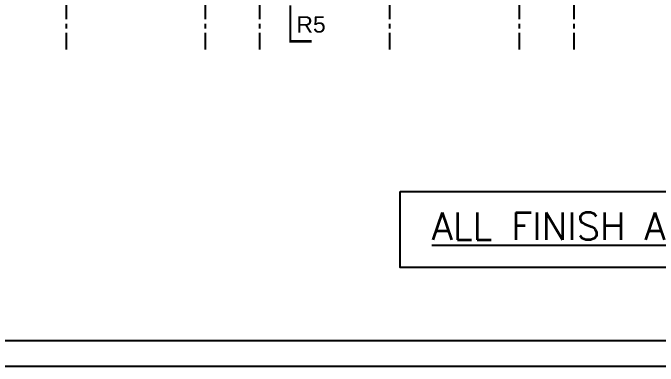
# Model space of a CAD drawing. Extents: x -200722 to 834823, y -494970 to 88783.
# Drawn here: x 266399 to 284150, y -18416 to -8708 of the extents above; entities that cross this region are included whole.
import ezdxf
from ezdxf.enums import TextEntityAlignment as Align

# ---------------------------------------------------------------- set-up
doc = ezdxf.new("R2010")
doc.units = 0
doc.header["$LTSCALE"] = 100
doc.header["$MEASUREMENT"] = 0
doc.linetypes.add('ACAD_ISO04W100', pattern=[30, 24, -3, 0, -3])
doc.linetypes.add('CL', pattern=[3.25, 2.5, -0.25, 0.25, -0.25])
doc.layers.get('0').update_dxf_attribs({"linetype": 'CONTINUOUS'})
doc.layers.add('9_TITLE TEXT', color=7, linetype='CONTINUOUS', lineweight=20)
for name, color, linetype in [('A-Grid', 5, 'ACAD_ISO04W100'), ('DIM', 3, 'CONTINUOUS'), ('TEXT', 2, 'CONTINUOUS')]:
    doc.layers.add(name, color=color, linetype=linetype)
doc.styles.get("Standard").update_dxf_attribs({"font": 'simplex.shx'})
doc.styles.add('TIMES-N', font='arial.ttf')

msp = doc.modelspace()

# ---------------------------------------------------------------- linework, layer by layer
at = {"ltscale": 0.4}
msp.add_lwpolyline([(222672.7, 64744.5), (222672.7, -18415.5), (340412.7, -18415.5), (340412.7, 64744.5)], close=True, dxfattribs=at)
msp.add_lwpolyline([(223372.7, -17715.5), (339712.7, -17715.5), (339712.7, 64044.5), (223372.7, 64044.5)], close=True)
at = {"color": 1, "lineweight": -3, "ltscale": 0.4}
msp.add_lwpolyline([(277053.2, -13620.2), (297562.3, -13620.2), (297562.3, -15709.1), (277053.2, -15709.1)], close=True, dxfattribs=at)
at = {"layer": '9_TITLE TEXT'}
msp.add_lwpolyline([(339712.7, 64044.5), (223372.7, 64044.5), (223372.7, -17715.5), (339712.7, -17715.5)], dxfattribs=at)
at = {"layer": 'A-Grid', "color": 8, "linetype": 'CL', "ltscale": 5, "elevation": 7446.6}
for points in [[(267865.6, 62242.9), (267865.6, -9708.8)], [(271689.6, 62242.9), (271689.6, -9708.8)], [(273185.6, 62242.9), (273185.6, -9708.8)], [(276758.6, 62242.9), (276758.6, -9708.8)], [(280331.6, 62242.9), (280331.6, -9708.8)], [(281827.6, 62242.9), (281827.6, -9708.8)]]:
    msp.add_lwpolyline(points, dxfattribs=at)
at = {"layer": 'DIM', "color": 1}
msp.add_lwpolyline([(274614.6, -9488.3, 80, 80, 0), (274031.5, -9488.3, 50, 50, 0), (274031.5, -8499.2, 50, 50, 0)], format="xyseb", dxfattribs=at)

# ---------------------------------------------------------------- texts
at = {"layer": 'TEXT', "style": 'TIMES-N'}
msp.add_text('R5', height=450, dxfattribs=at).set_placement((274201, -9023.8), align=Align.MIDDLE_LEFT)
at = {"layer": 'TEXT'}
msp.add_text('%%UALL FINISH AS PER ARCH. DRGS', height=750, dxfattribs=at).set_placement((277921.8, -14945.8))

doc.saveas('drawing.dxf')
